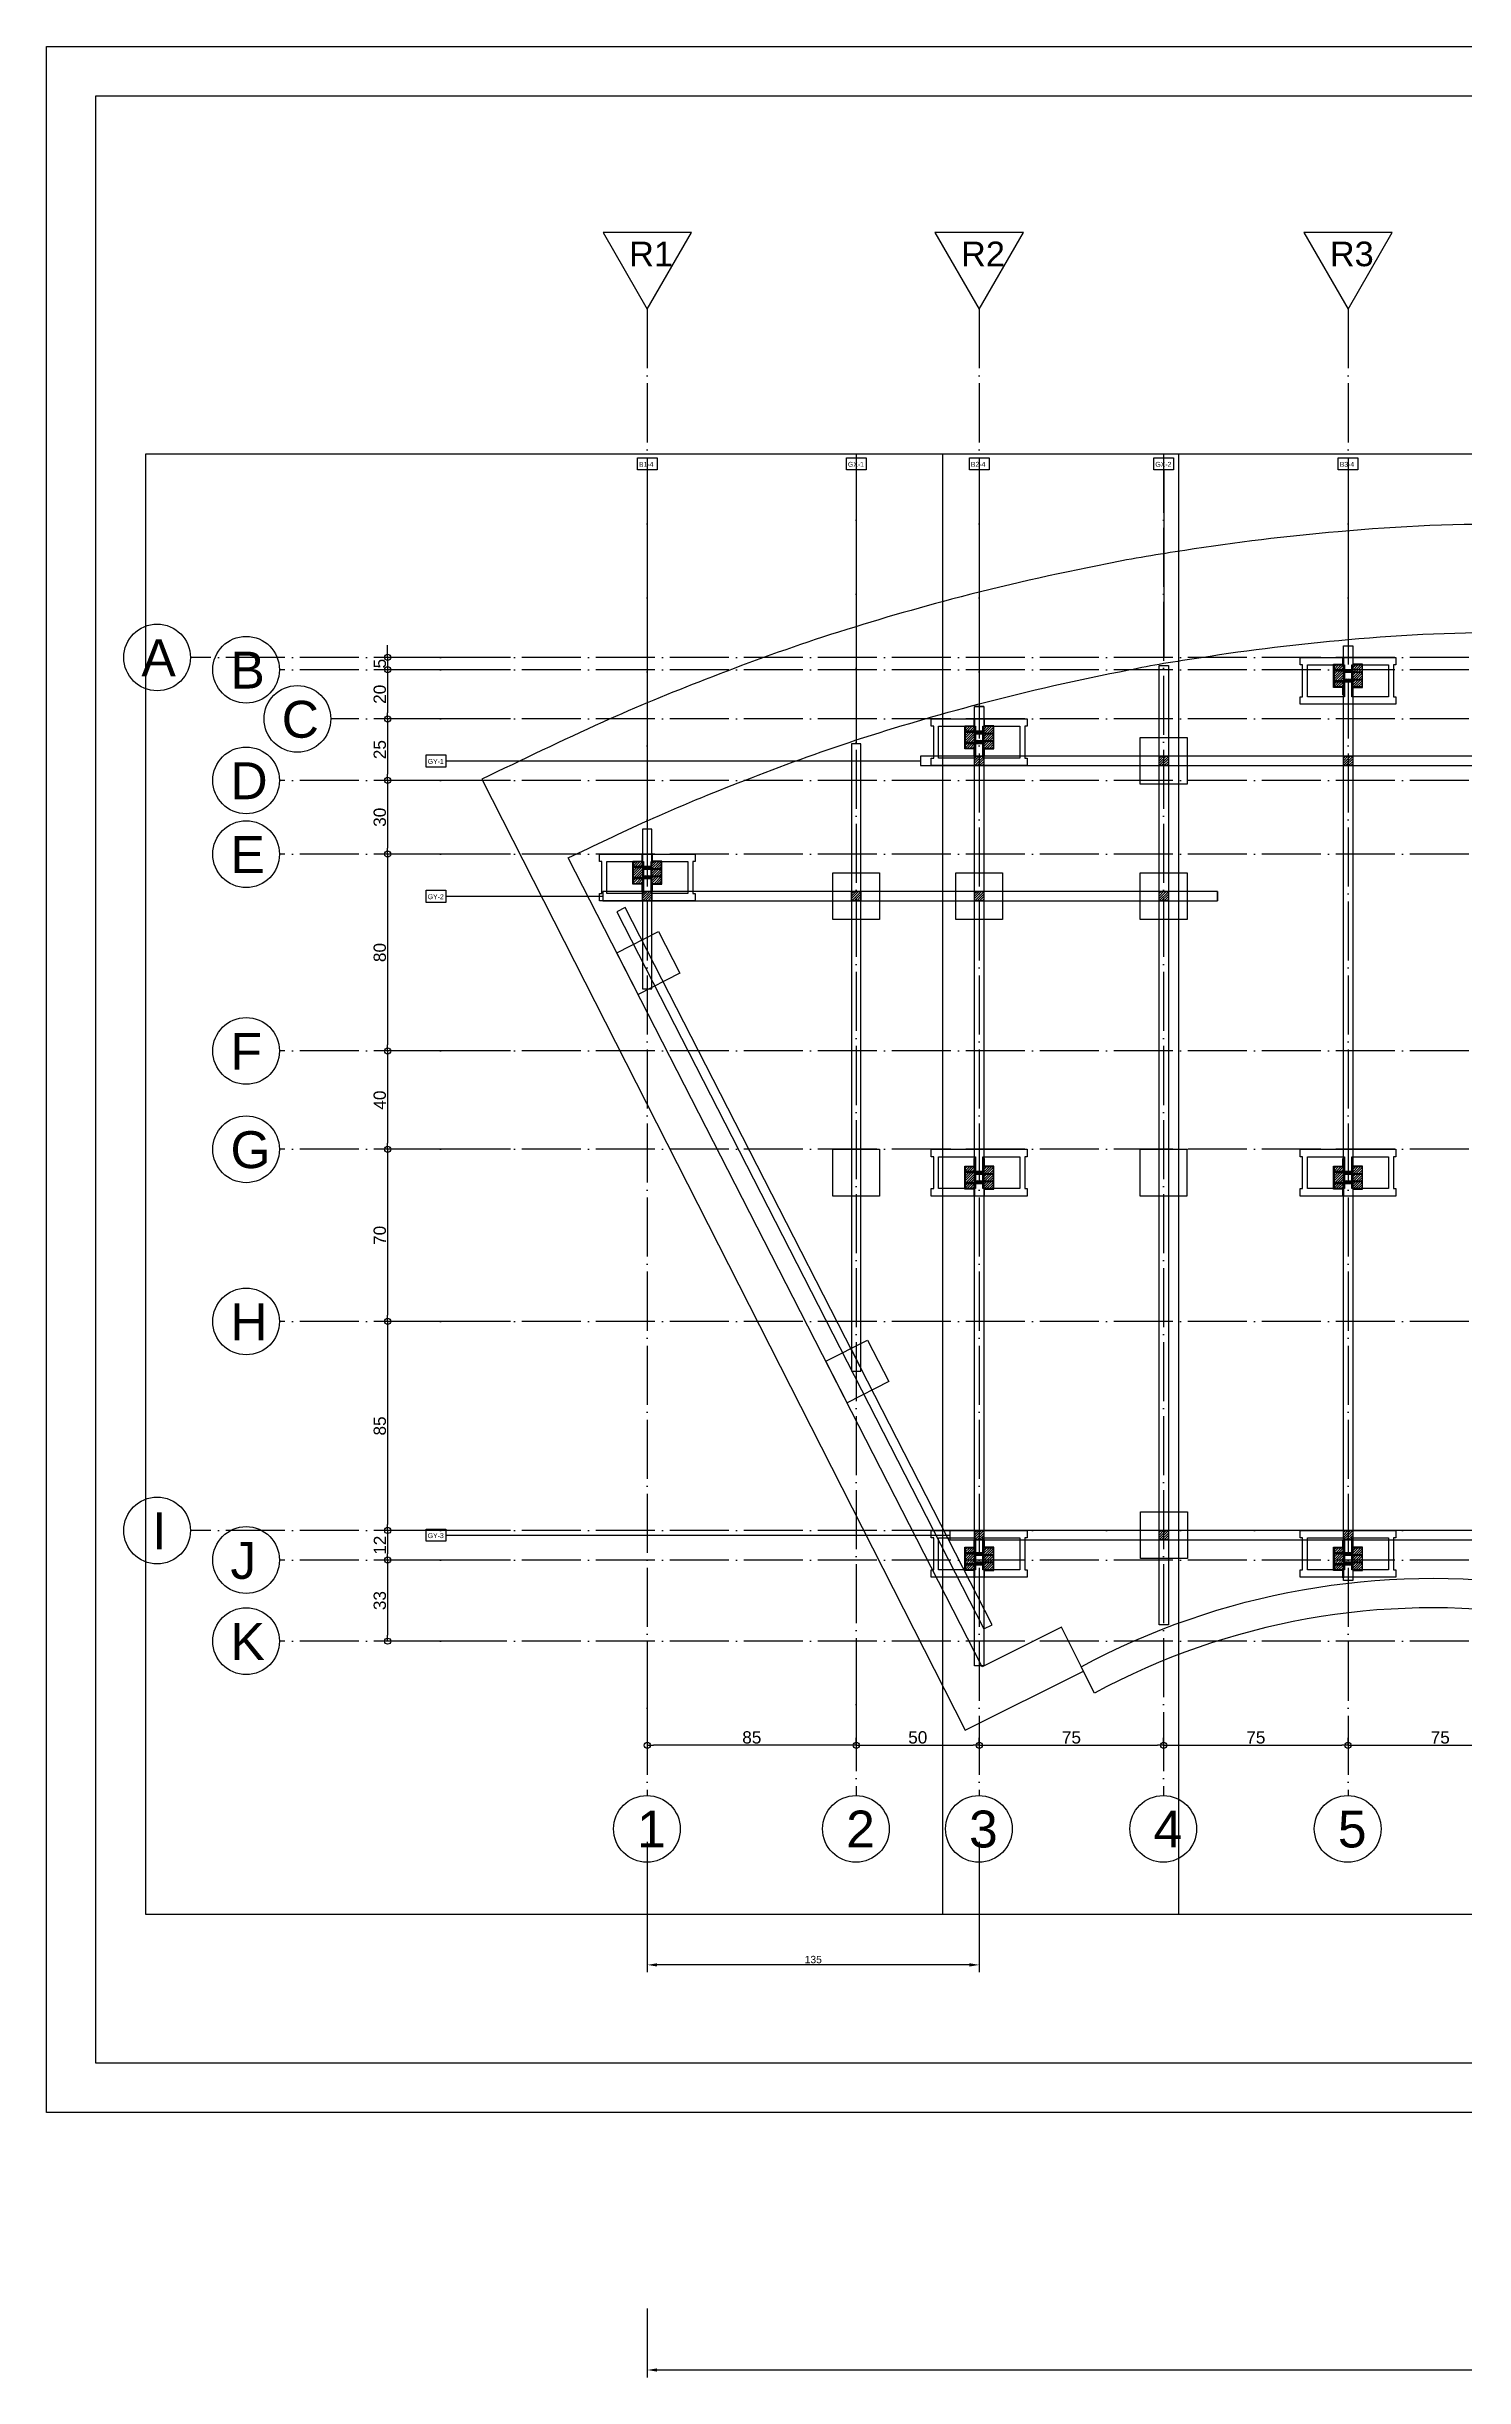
# Model space of a CAD drawing. Header units: millimetres. Extents: x -2666 to 6286, y -11880 to 4849.
# Drawn here: x 1707 to 2284, y 670 to 1617 of the extents above; entities that cross this region are included whole.
import ezdxf

# ---------------------------------------------------------------- set-up
doc = ezdxf.new("R2010")
doc.units = ezdxf.units.MM
doc.linetypes.add('ACAD_ISO04W100', pattern=[30, 24, -3, 0, -3])
for name, color, linetype in [('7.5mm', 1, 'Continuous'), ('dim', 244, 'Continuous'), ('座標', 3, 'Continuous'), ('座標線', 65, 'ACAD_ISO04W100'), ('木料', 2, 'Continuous'), ('榫接', 5, 'Continuous'), ('水泥椅', 5, 'Continuous'), ('磚', 4, 'Continuous'), ('空心磚', 1, 'Continuous'), ('編號標示', 30, 'Continuous'), ('鐵件', 6, 'Continuous'), ('預框', 7, 'Continuous')]:
    doc.layers.add(name, color=color, linetype=linetype)
doc.layers.add('default', color=11, linetype='Continuous', plot=False)
doc.styles.get("Standard").update_dxf_attribs({"font": 'arial.ttf'})
doc.dimstyles.new('ISO-25', dxfattribs={"dimtxt": 5, "dimasz": 2.5, "dimexe": 3, "dimexo": 0.625, "dimtad": 1, "dimtxsty": 'Standard', "dimblk": 'ORIGIN', "dimcen": 2.5, "dimadec": 0, "dimazin": 0, "dimtfac": 1, "dimtmove": 1, "dimatfit": 1, "dimldrblk": 'ORIGIN', "dimfxl": 0, "dimarcsym": 0})
doc.dimstyles.new('短柱', dxfattribs={"dimtxt": 3, "dimasz": 4, "dimexe": 3, "dimexo": 0.625, "dimtad": 1, "dimtxsty": 'Standard', "dimcen": 2.5, "dimadec": 0, "dimazin": 0, "dimtfac": 1, "dimtmove": 1, "dimatfit": 1, "dimldrblk": 'ORIGIN', "dimfxl": 0, "dimarcsym": 0})
doc.dimstyles.new('複本 短柱', dxfattribs={"dimtxt": 6, "dimasz": 4, "dimexe": 3, "dimexo": 0.625, "dimtad": 1, "dimtxsty": 'Standard', "dimcen": 2.5, "dimadec": 0, "dimazin": 0, "dimtfac": 1, "dimtmove": 1, "dimatfit": 1, "dimldrblk": 'ORIGIN', "dimfxl": 0, "dimarcsym": 0})

# ---------------------------------------------------------------- blocks, each defined once
blk = doc.blocks.new('7.5')
at = {"layer": '7.5mm'}
for points in [[(0, 0.1), (0.9, 0.1), (0.9, 0), (0, 0), (0, 0.1)], [(0.65, 0), (0.65, -7), (0.45, -7.4), (0.25, -7), (0.25, 0)], [(0.45, 0), (0.45, -7.4)], [(0.65, -1.89), (0.25, -2.41)], [(0.65, -3.28), (0.25, -3.8)], [(0.65, -4.84), (0.25, -5.36)], [(0.65, -5.95), (0.25, -6.47)], [(0.25, -7), (0.65, -7)]]:
    blk.add_lwpolyline(points, dxfattribs=at)
at = {"layer": '7.5mm', "insert": (0.6, -0.3), "char_height": 0.3, "attachment_point": 1, "rotation": 270}
blk.add_mtext_dynamic_manual_height_columns('75mm', width=3.4054, gutter_width=12.5, heights=[0], dxfattribs=at)
blk = doc.blocks.new('_Origin')
at = {"color": 0, "linetype": 'ByBlock', "lineweight": -2}
blk.add_line((0, 0), (-1, 0), dxfattribs=at)
blk.add_circle((0, 0), 0.5, dxfattribs=at)
blk = doc.blocks.new('*D37')
at = {"layer": 'Defpoints', "color": 0}
for p in [(2036.73, 926.56), (2086.73, 926.56), (2086.73, 926.56)]:
    blk.add_point(p, dxfattribs=at)
at = {"layer": 'dim', "color": 0, "lineweight": -2}
for p, q in [((2036.73, 926.56), (2036.73, 929.56)), ((2086.73, 926.56), (2086.73, 929.56)), ((2039.23, 926.56), (2084.23, 926.56))]:
    blk.add_line(p, q, dxfattribs=at)
at = {"layer": 'dim', "color": 0, "lineweight": -2, "xscale": 2.5, "yscale": 2.5, "zscale": 2.5, "rotation": 180}
blk.add_blockref('_Origin', (2036.73, 926.56), dxfattribs=at)
at = {"layer": 'dim', "color": 0, "lineweight": -2, "xscale": 2.5, "yscale": 2.5, "zscale": 2.5}
blk.add_blockref('_Origin', (2086.73, 926.56), dxfattribs=at)
at = {"layer": 'dim', "color": 0, "insert": (2061.73, 929.74), "char_height": 5, "attachment_point": 5}
blk.add_mtext('50', dxfattribs=at)
blk = doc.blocks.new('*D38')
at = {"layer": 'Defpoints', "color": 0}
for p in [(2086.73, 926.56), (2161.73, 926.56), (2161.73, 926.56)]:
    blk.add_point(p, dxfattribs=at)
at = {"layer": 'dim', "color": 0, "lineweight": -2}
for p, q in [((2086.73, 926.56), (2086.73, 929.56)), ((2161.73, 926.56), (2161.73, 929.56)), ((2089.23, 926.56), (2159.23, 926.56))]:
    blk.add_line(p, q, dxfattribs=at)
at = {"layer": 'dim', "color": 0, "lineweight": -2, "xscale": 2.5, "yscale": 2.5, "zscale": 2.5, "rotation": 180}
blk.add_blockref('_Origin', (2086.73, 926.56), dxfattribs=at)
at = {"layer": 'dim', "color": 0, "lineweight": -2, "xscale": 2.5, "yscale": 2.5, "zscale": 2.5}
blk.add_blockref('_Origin', (2161.73, 926.56), dxfattribs=at)
at = {"layer": 'dim', "color": 0, "insert": (2124.23, 929.73), "char_height": 5, "attachment_point": 5}
blk.add_mtext('75', dxfattribs=at)
blk = doc.blocks.new('*D39')
at = {"layer": 'Defpoints', "color": 0}
for p in [(2161.73, 926.56), (2236.73, 926.56), (2236.73, 926.56)]:
    blk.add_point(p, dxfattribs=at)
at = {"layer": 'dim', "color": 0, "lineweight": -2}
for p, q in [((2236.73, 926.56), (2236.73, 929.56)), ((2161.73, 926.56), (2161.73, 923.56)), ((2164.23, 926.56), (2234.23, 926.56))]:
    blk.add_line(p, q, dxfattribs=at)
at = {"layer": 'dim', "color": 0, "lineweight": -2, "xscale": 2.5, "yscale": 2.5, "zscale": 2.5, "rotation": 180}
blk.add_blockref('_Origin', (2161.73, 926.56), dxfattribs=at)
at = {"layer": 'dim', "color": 0, "lineweight": -2, "xscale": 2.5, "yscale": 2.5, "zscale": 2.5}
blk.add_blockref('_Origin', (2236.73, 926.56), dxfattribs=at)
at = {"layer": 'dim', "color": 0, "insert": (2199.23, 929.73), "char_height": 5, "attachment_point": 5}
blk.add_mtext('75', dxfattribs=at)
blk = doc.blocks.new('*D40')
at = {"layer": 'Defpoints', "color": 0}
for p in [(2236.73, 926.56), (2311.73, 926.56), (2311.73, 926.56)]:
    blk.add_point(p, dxfattribs=at)
at = {"layer": 'dim', "color": 0, "lineweight": -2}
for p, q in [((2236.73, 926.56), (2236.73, 929.56)), ((2311.73, 926.56), (2311.73, 929.56)), ((2239.23, 926.56), (2309.23, 926.56))]:
    blk.add_line(p, q, dxfattribs=at)
at = {"layer": 'dim', "color": 0, "lineweight": -2, "xscale": 2.5, "yscale": 2.5, "zscale": 2.5, "rotation": 180}
blk.add_blockref('_Origin', (2236.73, 926.56), dxfattribs=at)
at = {"layer": 'dim', "color": 0, "lineweight": -2, "xscale": 2.5, "yscale": 2.5, "zscale": 2.5}
blk.add_blockref('_Origin', (2311.73, 926.56), dxfattribs=at)
at = {"layer": 'dim', "color": 0, "insert": (2274.23, 929.73), "char_height": 5, "attachment_point": 5}
blk.add_mtext('75', dxfattribs=at)
blk = doc.blocks.new('*D46')
at = {"layer": 'Defpoints', "color": 0}
for p in [(1951.73, 1368.89), (1846.11, 1363.89), (1951.73, 1363.89)]:
    blk.add_point(p, dxfattribs=at)
at = {"layer": 'dim', "color": 0, "lineweight": -2}
for p, q in [((1896.11, 1368.89), (1843.11, 1368.89)), ((1846.11, 1371.39), (1846.11, 1373.89)), ((1846.11, 1368.89), (1846.11, 1363.89)), ((1896.11, 1363.89), (1843.11, 1363.89)), ((1846.11, 1361.39), (1846.11, 1358.89))]:
    blk.add_line(p, q, dxfattribs=at)
at = {"layer": 'dim', "color": 0, "lineweight": -2, "xscale": 2.5, "yscale": 2.5, "zscale": 2.5}
for p, rotation in [((1846.11, 1368.89), 270), ((1846.11, 1363.89), 90)]:
    blk.add_blockref('_Origin', p, dxfattribs=dict(at, rotation=rotation))
at = {"layer": 'dim', "color": 0, "insert": (1842.94, 1366.39), "char_height": 5, "attachment_point": 5, "rotation": 90}
blk.add_mtext('5', dxfattribs=at)
blk = doc.blocks.new('*D47')
at = {"layer": 'Defpoints', "color": 0}
for p in [(1922.12, 1363.89), (1846.11, 1343.89), (1896.11, 1343.89)]:
    blk.add_point(p, dxfattribs=at)
at = {"layer": 'dim', "color": 0, "lineweight": -2}
for p, q in [((1896.11, 1363.89), (1843.11, 1363.89)), ((1846.11, 1361.39), (1846.11, 1346.39)), ((1895.49, 1343.89), (1843.11, 1343.89))]:
    blk.add_line(p, q, dxfattribs=at)
at = {"layer": 'dim', "color": 0, "lineweight": -2, "xscale": 2.5, "yscale": 2.5, "zscale": 2.5}
for p, rotation in [((1846.11, 1363.89), 90), ((1846.11, 1343.89), 270)]:
    blk.add_blockref('_Origin', p, dxfattribs=dict(at, rotation=rotation))
at = {"layer": 'dim', "color": 0, "insert": (1842.93, 1353.89), "char_height": 5, "attachment_point": 5, "rotation": 90}
blk.add_mtext('20', dxfattribs=at)
blk = doc.blocks.new('*D48')
at = {"layer": 'Defpoints', "color": 0}
for p in [(1921.49, 1343.89), (1846.11, 1318.89), (1895.49, 1318.89)]:
    blk.add_point(p, dxfattribs=at)
at = {"layer": 'dim', "color": 0, "lineweight": -2}
for p, q in [((1896.11, 1343.89), (1843.11, 1343.89)), ((1846.11, 1341.39), (1846.11, 1321.39)), ((1894.86, 1318.89), (1843.11, 1318.89))]:
    blk.add_line(p, q, dxfattribs=at)
at = {"layer": 'dim', "color": 0, "lineweight": -2, "xscale": 2.5, "yscale": 2.5, "zscale": 2.5}
for p, rotation in [((1846.11, 1343.89), 90), ((1846.11, 1318.89), 270)]:
    blk.add_blockref('_Origin', p, dxfattribs=dict(at, rotation=rotation))
at = {"layer": 'dim', "color": 0, "insert": (1842.93, 1331.39), "char_height": 5, "attachment_point": 5, "rotation": 90}
blk.add_mtext('25', dxfattribs=at)
blk = doc.blocks.new('*D49')
at = {"layer": 'Defpoints', "color": 0}
for p in [(1920.87, 1318.89), (1846.11, 1288.89), (1894.86, 1288.89)]:
    blk.add_point(p, dxfattribs=at)
at = {"layer": 'dim', "color": 0, "lineweight": -2}
for p, q in [((1896.11, 1318.89), (1843.11, 1318.89)), ((1846.11, 1316.39), (1846.11, 1291.39)), ((1894.24, 1288.89), (1843.11, 1288.89))]:
    blk.add_line(p, q, dxfattribs=at)
at = {"layer": 'dim', "color": 0, "lineweight": -2, "xscale": 2.5, "yscale": 2.5, "zscale": 2.5}
for p, rotation in [((1846.11, 1318.89), 90), ((1846.11, 1288.89), 270)]:
    blk.add_blockref('_Origin', p, dxfattribs=dict(at, rotation=rotation))
at = {"layer": 'dim', "color": 0, "insert": (1842.93, 1303.89), "char_height": 5, "attachment_point": 5, "rotation": 90}
blk.add_mtext('30', dxfattribs=at)
blk = doc.blocks.new('*D50')
at = {"layer": 'Defpoints', "color": 0}
for p in [(1920.24, 1288.89), (1846.11, 1208.89), (1894.24, 1208.89)]:
    blk.add_point(p, dxfattribs=at)
at = {"layer": 'dim', "color": 0, "lineweight": -2}
for p, q in [((1896.11, 1288.89), (1843.11, 1288.89)), ((1846.11, 1286.39), (1846.11, 1211.39)), ((1893.61, 1208.89), (1843.11, 1208.89))]:
    blk.add_line(p, q, dxfattribs=at)
at = {"layer": 'dim', "color": 0, "lineweight": -2, "xscale": 2.5, "yscale": 2.5, "zscale": 2.5}
for p, rotation in [((1846.11, 1288.89), 90), ((1846.11, 1208.89), 270)]:
    blk.add_blockref('_Origin', p, dxfattribs=dict(at, rotation=rotation))
at = {"layer": 'dim', "color": 0, "insert": (1842.93, 1248.89), "char_height": 5, "attachment_point": 5, "rotation": 90}
blk.add_mtext('80', dxfattribs=at)
blk = doc.blocks.new('*D51')
at = {"layer": 'Defpoints', "color": 0}
for p in [(1919.62, 1208.89), (1846.11, 1168.89), (1893.61, 1168.89)]:
    blk.add_point(p, dxfattribs=at)
at = {"layer": 'dim', "color": 0, "lineweight": -2}
for p, q in [((1896.11, 1208.89), (1843.11, 1208.89)), ((1846.11, 1206.39), (1846.11, 1171.39)), ((1892.99, 1168.89), (1843.11, 1168.89))]:
    blk.add_line(p, q, dxfattribs=at)
at = {"layer": 'dim', "color": 0, "lineweight": -2, "xscale": 2.5, "yscale": 2.5, "zscale": 2.5}
for p, rotation in [((1846.11, 1208.89), 90), ((1846.11, 1168.89), 270)]:
    blk.add_blockref('_Origin', p, dxfattribs=dict(at, rotation=rotation))
at = {"layer": 'dim', "color": 0, "insert": (1842.93, 1188.89), "char_height": 5, "attachment_point": 5, "rotation": 90}
blk.add_mtext('40', dxfattribs=at)
blk = doc.blocks.new('*D52')
at = {"layer": 'Defpoints', "color": 0}
for p in [(1918.99, 1168.89), (1846.11, 1098.89), (1892.99, 1098.89)]:
    blk.add_point(p, dxfattribs=at)
at = {"layer": 'dim', "color": 0, "lineweight": -2}
for p, q in [((1896.11, 1168.89), (1843.11, 1168.89)), ((1846.11, 1166.39), (1846.11, 1101.39)), ((1892.36, 1098.89), (1843.11, 1098.89))]:
    blk.add_line(p, q, dxfattribs=at)
at = {"layer": 'dim', "color": 0, "lineweight": -2, "xscale": 2.5, "yscale": 2.5, "zscale": 2.5}
for p, rotation in [((1846.11, 1168.89), 90), ((1846.11, 1098.89), 270)]:
    blk.add_blockref('_Origin', p, dxfattribs=dict(at, rotation=rotation))
at = {"layer": 'dim', "color": 0, "insert": (1842.93, 1133.89), "char_height": 5, "attachment_point": 5, "rotation": 90}
blk.add_mtext('70', dxfattribs=at)
blk = doc.blocks.new('*D53')
at = {"layer": 'Defpoints', "color": 0}
for p in [(1918.37, 1098.89), (1846.11, 1013.89), (1892.36, 1013.89)]:
    blk.add_point(p, dxfattribs=at)
at = {"layer": 'dim', "color": 0, "lineweight": -2}
for p, q in [((1896.11, 1098.89), (1843.11, 1098.89)), ((1846.11, 1096.39), (1846.11, 1016.39)), ((1891.74, 1013.89), (1843.11, 1013.89))]:
    blk.add_line(p, q, dxfattribs=at)
at = {"layer": 'dim', "color": 0, "lineweight": -2, "xscale": 2.5, "yscale": 2.5, "zscale": 2.5}
for p, rotation in [((1846.11, 1098.89), 90), ((1846.11, 1013.89), 270)]:
    blk.add_blockref('_Origin', p, dxfattribs=dict(at, rotation=rotation))
at = {"layer": 'dim', "color": 0, "insert": (1842.93, 1056.39), "char_height": 5, "attachment_point": 5, "rotation": 90}
blk.add_mtext('85', dxfattribs=at)
blk = doc.blocks.new('*D54')
at = {"layer": 'Defpoints', "color": 0}
for p in [(1917.74, 1013.89), (1846.11, 1001.89), (1891.74, 1001.89)]:
    blk.add_point(p, dxfattribs=at)
at = {"layer": 'dim', "color": 0, "lineweight": -2}
for p, q in [((1896.11, 1013.89), (1843.11, 1013.89)), ((1846.11, 1011.39), (1846.11, 1004.39)), ((1891.11, 1001.89), (1843.11, 1001.89))]:
    blk.add_line(p, q, dxfattribs=at)
at = {"layer": 'dim', "color": 0, "lineweight": -2, "xscale": 2.5, "yscale": 2.5, "zscale": 2.5}
for p, rotation in [((1846.11, 1013.89), 90), ((1846.11, 1001.89), 270)]:
    blk.add_blockref('_Origin', p, dxfattribs=dict(at, rotation=rotation))
at = {"layer": 'dim', "color": 0, "insert": (1842.98, 1007.89), "char_height": 5, "attachment_point": 5, "rotation": 90}
blk.add_mtext('12', dxfattribs=at)
blk = doc.blocks.new('*D55')
at = {"layer": 'Defpoints', "color": 0}
for p in [(1917.12, 1001.89), (1846.11, 968.89), (1891.11, 968.89)]:
    blk.add_point(p, dxfattribs=at)
at = {"layer": 'dim', "color": 0, "lineweight": -2}
for p, q in [((1896.11, 1001.89), (1843.11, 1001.89)), ((1846.11, 999.39), (1846.11, 971.39)), ((1890.49, 968.89), (1843.11, 968.89))]:
    blk.add_line(p, q, dxfattribs=at)
at = {"layer": 'dim', "color": 0, "lineweight": -2, "xscale": 2.5, "yscale": 2.5, "zscale": 2.5}
for p, rotation in [((1846.11, 1001.89), 90), ((1846.11, 968.89), 270)]:
    blk.add_blockref('_Origin', p, dxfattribs=dict(at, rotation=rotation))
at = {"layer": 'dim', "color": 0, "insert": (1842.93, 985.39), "char_height": 5, "attachment_point": 5, "rotation": 90}
blk.add_mtext('33', dxfattribs=at)
blk = doc.blocks.new('*D190')
at = {"layer": 'Defpoints', "color": 0}
for p in [(1951.73, 968.89), (2036.73, 968.89), (1951.73, 926.56)]:
    blk.add_point(p, dxfattribs=at)
at = {"layer": 'dim', "color": 0, "lineweight": -2}
for p, q in [((1951.73, 968.26), (1951.73, 923.56)), ((2036.73, 968.26), (2036.73, 923.56)), ((2034.23, 926.56), (1954.23, 926.56))]:
    blk.add_line(p, q, dxfattribs=at)
at = {"layer": 'dim', "color": 0, "lineweight": -2, "xscale": 2.5, "yscale": 2.5, "zscale": 2.5, "rotation": 180}
blk.add_blockref('_Origin', (1951.73, 926.56), dxfattribs=at)
at = {"layer": 'dim', "color": 0, "lineweight": -2, "xscale": 2.5, "yscale": 2.5, "zscale": 2.5}
blk.add_blockref('_Origin', (2036.73, 926.56), dxfattribs=at)
at = {"layer": 'dim', "color": 0, "insert": (1994.23, 929.74), "char_height": 5, "attachment_point": 5}
blk.add_mtext('85', dxfattribs=at)
blk = doc.blocks.new('*D660')
at = {"color": 0, "lineweight": -2}
for p, q in [((1951.73, 887.26), (1951.73, 834.26)), ((2086.73, 887.26), (2086.73, 834.26)), ((2082.73, 837.26), (1955.73, 837.26))]:
    blk.add_line(p, q, dxfattribs=at)
at = {"color": 0}
for points in [[(1955.73, 837.93), (1955.73, 836.6), (1951.73, 837.26)], [(2082.73, 837.93), (2082.73, 836.6), (2086.73, 837.26)]]:
    blk.add_solid(points, dxfattribs=at)
at = {"layer": 'Defpoints', "color": 0}
for p in [(1951.73, 945.91), (2086.73, 945.91), (1951.73, 837.26)]:
    blk.add_point(p, dxfattribs=at)
at = {"color": 0, "insert": (2019.23, 839.42), "char_height": 3, "attachment_point": 5}
blk.add_mtext('135', dxfattribs=at)
blk = doc.blocks.new('*D969')
at = {"color": 0, "lineweight": -2}
for p, q in [((1951.73, 697.54), (1951.73, 669.54)), ((2686.73, 697.54), (2686.73, 669.54)), ((2682.73, 672.54), (1955.73, 672.54))]:
    blk.add_line(p, q, dxfattribs=at)
at = {"color": 0}
for points in [[(1955.73, 673.21), (1955.73, 671.88), (1951.73, 672.54)], [(2682.73, 673.21), (2682.73, 671.88), (2686.73, 672.54)]]:
    blk.add_solid(points, dxfattribs=at)
at = {"layer": 'Defpoints', "color": 0}
for p in [(1951.73, 1234.07), (2686.73, 921.89), (1951.73, 672.54)]:
    blk.add_point(p, dxfattribs=at)
at = {"color": 0, "insert": (2319.23, 676.23), "char_height": 6, "attachment_point": 5}
blk.add_mtext('735', dxfattribs=at)

msp = doc.modelspace()

# ---------------------------------------------------------------- hatches: boundary and pattern name
at = {"layer": '木料'}
h = msp.add_hatch(dxfattribs=at)
h.set_pattern_fill('JIS_WOOD', color=256, style=0)
h.paths.add_polyline_path([(2234.828, 1365.885), (2231.028, 1365.885), (2231.028, 1356.885), (2234.828, 1356.885)])
h = msp.add_hatch(dxfattribs=at)
h.set_pattern_fill('JIS_WOOD', color=256, style=0)
h.paths.add_polyline_path([(2242.428, 1365.885), (2238.628, 1365.885), (2238.628, 1356.885), (2242.428, 1356.885)])
h = msp.add_hatch(dxfattribs=at)
h.set_pattern_fill('JIS_WOOD', color=256, style=0)
h.paths.add_polyline_path([(2084.828, 1340.885), (2081.028, 1340.885), (2081.028, 1331.885), (2084.828, 1331.885)])
h = msp.add_hatch(dxfattribs=at)
h.set_pattern_fill('JIS_WOOD', color=256, style=0)
h.paths.add_polyline_path([(2092.428, 1340.885), (2088.628, 1340.885), (2088.628, 1331.885), (2092.428, 1331.885)])
h = msp.add_hatch(dxfattribs=at)
h.set_pattern_fill('JIS_WOOD', color=256, style=0)
h.paths.add_polyline_path([(1949.828, 1285.885), (1946.028, 1285.885), (1946.028, 1276.885), (1949.828, 1276.885)])
h = msp.add_hatch(dxfattribs=at)
h.set_pattern_fill('JIS_WOOD', color=256, style=0)
h.set_pattern_definition([(45, (7.6, 0), (-0.5, 0.5), [])])
h.paths.add_polyline_path([(1957.428, 1285.885), (1953.628, 1285.885), (1953.628, 1276.885), (1957.428, 1276.885)])
h = msp.add_hatch(dxfattribs=at)
h.set_pattern_fill('JIS_WOOD', color=256, style=0)
h.paths.add_polyline_path([(2084.828, 1161.885), (2081.028, 1161.885), (2081.028, 1152.885), (2084.828, 1152.885)])
h = msp.add_hatch(dxfattribs=at)
h.set_pattern_fill('JIS_WOOD', color=256, style=0)
h.paths.add_polyline_path([(2092.428, 1161.885), (2088.628, 1161.885), (2088.628, 1152.885), (2092.428, 1152.885)])
h = msp.add_hatch(dxfattribs=at)
h.set_pattern_fill('JIS_WOOD', color=256, style=0)
h.paths.add_polyline_path([(2234.828, 1161.885), (2231.028, 1161.885), (2231.028, 1152.885), (2234.828, 1152.885)])
h = msp.add_hatch(dxfattribs=at)
h.set_pattern_fill('JIS_WOOD', color=256, style=0)
h.paths.add_polyline_path([(2242.428, 1161.885), (2238.628, 1161.885), (2238.628, 1152.885), (2242.428, 1152.885)])
h = msp.add_hatch(dxfattribs=at)
h.set_pattern_fill('JIS_WOOD', color=256, style=0)
h.paths.add_polyline_path([(2084.828, 1006.885), (2081.028, 1006.885), (2081.028, 997.885), (2084.828, 997.885)])
h = msp.add_hatch(dxfattribs=at)
h.set_pattern_fill('JIS_WOOD', color=256, style=0)
h.paths.add_polyline_path([(2092.428, 1006.885), (2088.628, 1006.885), (2088.628, 997.885), (2092.428, 997.885)])
h = msp.add_hatch(dxfattribs=at)
h.set_pattern_fill('JIS_WOOD', color=256, style=0)
h.paths.add_polyline_path([(2234.828, 1006.885), (2231.028, 1006.885), (2231.028, 997.885), (2234.828, 997.885)])
h = msp.add_hatch(dxfattribs=at)
h.set_pattern_fill('JIS_WOOD', color=256, style=0)
h.paths.add_polyline_path([(2242.428, 1006.885), (2238.628, 1006.885), (2238.628, 997.885), (2242.428, 997.885)])
at = {"layer": '榫接'}
h = msp.add_hatch(dxfattribs=at)
h.set_pattern_fill('JIS_WOOD', color=256, style=0)
h.set_pattern_definition([(45, (0, 9), (-0.5, 0.5), [])])
h.paths.add_polyline_path([(2084.828, 1324.885), (2088.628, 1324.885), (2088.628, 1328.685), (2084.828, 1328.685)])
h = msp.add_hatch(dxfattribs=at)
h.set_pattern_fill('JIS_WOOD', color=256, style=0)
h.set_pattern_definition([(45, (75.02225, 9), (-0.5, 0.5), [])])
h.paths.add_polyline_path([(2159.85, 1324.885), (2163.65, 1324.885), (2163.65, 1328.685), (2159.85, 1328.685)])
h = msp.add_hatch(dxfattribs=at)
h.set_pattern_fill('JIS_WOOD', color=256, style=0)
h.set_pattern_definition([(45, (150, 9), (-0.5, 0.5), [])])
h.paths.add_polyline_path([(2234.828, 1324.885), (2238.628, 1324.885), (2238.628, 1328.685), (2234.828, 1328.685)])
h = msp.add_hatch(dxfattribs=at)
h.set_pattern_fill('JIS_WOOD', color=256, style=0)
h.set_pattern_definition([(45, (-135, -46), (-0.5, 0.5), [])])
h.paths.add_polyline_path([(1949.828, 1269.885), (1953.628, 1269.885), (1953.628, 1273.685), (1949.828, 1273.685)])
h = msp.add_hatch(dxfattribs=at)
h.set_pattern_fill('JIS_WOOD', color=256, style=0)
h.set_pattern_definition([(45, (-50, -46), (-0.5, 0.5), [])])
h.paths.add_polyline_path([(2034.828, 1269.885), (2038.628, 1269.885), (2038.628, 1273.685), (2034.828, 1273.685)])
h = msp.add_hatch(dxfattribs=at)
h.set_pattern_fill('JIS_WOOD', color=256, style=0)
h.set_pattern_definition([(45, (0, -46), (-0.5, 0.5), [])])
h.paths.add_polyline_path([(2084.828, 1269.885), (2088.628, 1269.885), (2088.628, 1273.685), (2084.828, 1273.685)])
h = msp.add_hatch(dxfattribs=at)
h.set_pattern_fill('JIS_WOOD', color=256, style=0)
h.set_pattern_definition([(45, (75.02225, -46), (-0.5, 0.5), [])])
h.paths.add_polyline_path([(2159.85, 1269.885), (2163.65, 1269.885), (2163.65, 1273.685), (2159.85, 1273.685)])
h = msp.add_hatch(dxfattribs=at)
h.set_pattern_fill('JIS_WOOD', color=256, style=0)
h.set_pattern_definition([(45, (0, -305.8), (-0.5, 0.5), [])])
h.paths.add_polyline_path([(2084.828, 1010.085), (2088.628, 1010.085), (2088.628, 1013.885), (2084.828, 1013.885)])
h = msp.add_hatch(dxfattribs=at)
h.set_pattern_fill('JIS_WOOD', color=256, style=0)
h.set_pattern_definition([(45, (75.02225, -305.8), (-0.5, 0.5), [])])
h.paths.add_polyline_path([(2159.85, 1010.085), (2163.65, 1010.085), (2163.65, 1013.885), (2159.85, 1013.885)])
h = msp.add_hatch(dxfattribs=at)
h.set_pattern_fill('JIS_WOOD', color=256, style=0)
h.set_pattern_definition([(45, (150, -305.8), (-0.5, 0.5), [])])
h.paths.add_polyline_path([(2234.828, 1010.085), (2238.628, 1010.085), (2238.628, 1013.885), (2234.828, 1013.885)])

# ---------------------------------------------------------------- linework, layer by layer
for p, q in [((2088.628, 1348.887), (2084.828, 1348.887)), ((2183.65, 1273.685), (2183.65, 1269.885)), ((2034.828, 1087.309), (2038.628, 1079.884)), ((2084.828, 1013.885), (2084.828, 1010.085)), ((2084.828, 1013.885), (2084.828, 1010.085))]:
    msp.add_line(p, q)
at = {"layer": 'default'}
for points in [[(2895.403, 1617.239), (2895.403, 777.239), (1707.403, 777.239), (1707.403, 1617.239)], [(2875.403, 1597.239), (2875.403, 797.239), (1727.403, 797.239), (1727.403, 1597.239)], [(1747.809, 1451.687), (2167.809, 1451.687), (2167.809, 857.687), (1747.809, 857.687)], [(2071.955, 1451.687), (2491.955, 1451.687), (2491.955, 857.687), (2071.955, 857.687)]]:
    msp.add_lwpolyline(points, close=True, dxfattribs=at)
at = {"layer": '座標'}
for points in [[(1933.718, 1541.624), (1951.728, 1510.43), (1969.738, 1541.624)], [(2068.718, 1541.624), (2086.728, 1510.43), (2104.738, 1541.624)], [(2218.718, 1541.624), (2236.728, 1510.43), (2254.738, 1541.624)]]:
    msp.add_lwpolyline(points, close=True, dxfattribs=at)
for centre in [(1752.345, 1368.885), (1788.555, 1363.885), (1809.394, 1343.885), (1788.555, 1318.885), (1788.555, 1288.885), (1788.555, 1208.885), (1788.555, 1168.885), (1788.555, 1098.885), (1752.345, 1013.885), (1788.555, 1001.885), (1788.555, 968.885), (1951.588, 892.554), (2036.588, 892.554), (2086.588, 892.554), (2161.588, 892.554), (2236.588, 892.554)]:
    msp.add_circle(centre, 13.568, dxfattribs=at)
at = {"layer": '座標線'}
for points in [[(1951.728, 1510.43), (1951.728, 906.122)], [(2086.728, 1510.43), (2086.728, 906.122)], [(2236.728, 1510.43), (2236.728, 906.122)], [(2036.728, 1451.687), (2036.728, 906.122)], [(2161.728, 1451.687), (2161.728, 906.122)], [(2827.717, 1368.885), (1765.913, 1368.885)], [(2827.717, 1363.885), (1802.123, 1363.885)], [(2827.717, 1343.885), (1822.963, 1343.885)], [(2827.717, 1318.885), (1802.123, 1318.885)], [(2827.717, 1288.885), (1802.123, 1288.885)], [(2827.717, 1208.885), (1802.123, 1208.885)], [(2827.717, 1168.885), (1802.123, 1168.885)], [(2827.717, 1098.885), (1802.123, 1098.885)], [(2827.717, 1013.885), (1765.913, 1013.885)], [(2827.717, 1001.885), (1802.123, 1001.885)], [(2827.717, 968.885), (1802.123, 968.885)]]:
    msp.add_lwpolyline(points, dxfattribs=at)
at = {"layer": '木料'}
for points in [[(2159.85, 1365.582), (2163.65, 1365.582), (2163.65, 975.582), (2159.85, 975.582), (2159.85, 1365.582)], [(2234.828, 1373.568), (2238.628, 1373.568), (2238.628, 993.568), (2234.828, 993.568), (2234.828, 1373.568)], [(1939.395, 1265.435), (2088.628, 973.848), (2092.011, 975.579), (1942.778, 1267.167), (1939.395, 1265.435)]]:
    msp.add_lwpolyline(points, dxfattribs=at)
for points in [[(2231.028, 1365.885), (2234.828, 1365.885), (2234.828, 1356.885), (2231.028, 1356.885)], [(2238.628, 1365.885), (2242.428, 1365.885), (2242.428, 1356.885), (2238.628, 1356.885)], [(2081.028, 1340.885), (2084.828, 1340.885), (2084.828, 1331.885), (2081.028, 1331.885)], [(2088.628, 1340.885), (2092.428, 1340.885), (2092.428, 1331.885), (2088.628, 1331.885)], [(2034.828, 1333.685), (2034.828, 1078.685), (2038.628, 1078.685), (2038.628, 1333.685)], [(1949.828, 1299.071), (1949.828, 1234.071), (1953.628, 1234.071), (1953.628, 1299.071)], [(1946.028, 1285.885), (1949.828, 1285.885), (1949.828, 1276.885), (1946.028, 1276.885)], [(1953.628, 1285.885), (1957.428, 1285.885), (1957.428, 1276.885), (1953.628, 1276.885)], [(2081.028, 1161.885), (2084.828, 1161.885), (2084.828, 1152.885), (2081.028, 1152.885)], [(2088.628, 1161.885), (2092.428, 1161.885), (2092.428, 1152.885), (2088.628, 1152.885)], [(2231.028, 1161.885), (2234.828, 1161.885), (2234.828, 1152.885), (2231.028, 1152.885)], [(2238.628, 1161.885), (2242.428, 1161.885), (2242.428, 1152.885), (2238.628, 1152.885)], [(2081.028, 1006.885), (2084.828, 1006.885), (2084.828, 997.885), (2081.028, 997.885)], [(2088.628, 1006.885), (2092.428, 1006.885), (2092.428, 997.885), (2088.628, 997.885)], [(2231.028, 1006.885), (2234.828, 1006.885), (2234.828, 997.885), (2231.028, 997.885)], [(2238.628, 1006.885), (2242.428, 1006.885), (2242.428, 997.885), (2238.628, 997.885)]]:
    msp.add_lwpolyline(points, close=True, dxfattribs=at)
at = {"layer": '榫接'}
for points in [[(2084.828, 1328.685), (2088.628, 1328.685), (2088.628, 1324.885), (2084.828, 1324.885)], [(2159.85, 1328.685), (2163.65, 1328.685), (2163.65, 1324.885), (2159.85, 1324.885)], [(2234.828, 1328.685), (2238.628, 1328.685), (2238.628, 1324.885), (2234.828, 1324.885)], [(1949.828, 1273.685), (1953.628, 1273.685), (1953.628, 1269.885), (1949.828, 1269.885)], [(2034.828, 1273.685), (2038.628, 1273.685), (2038.628, 1269.885), (2034.828, 1269.885)], [(2084.828, 1273.685), (2088.628, 1273.685), (2088.628, 1269.885), (2084.828, 1269.885)], [(2159.85, 1273.685), (2163.65, 1273.685), (2163.65, 1269.885), (2159.85, 1269.885)], [(2084.828, 1013.885), (2088.628, 1013.885), (2088.628, 1010.085), (2084.828, 1010.085)], [(2159.85, 1013.885), (2163.65, 1013.885), (2163.65, 1010.085), (2159.85, 1010.085)], [(2234.828, 1013.885), (2238.628, 1013.885), (2238.628, 1010.085), (2234.828, 1010.085)]]:
    msp.add_lwpolyline(points, close=True, dxfattribs=at)
at = {"layer": '水泥椅'}
for points in [[(2307.353, 1422.96, 0.0269846), (2232.766, 1419.976, 0.01736), (2170.308, 1412.378, 0.0038265), (2154.563, 1409.903, 0.0120048), (2138.785, 1406.912, 0.0173782), (2075.491, 1392.527, 0.0138805), (2023.042, 1377.13, 0.0135153), (1975.253, 1359.885, 0.0120169), (1933.625, 1342.599, 0.005449), (1884.458, 1319.366), (2080.957, 932.646), (2129.088, 956.712), (2120.144, 974.601), (2087.945, 958.501), (1919.591, 1287.449, -0.0036194), (1951.728, 1302.495, -0.0119613), (1991.223, 1318.885, -0.013502), (2036.728, 1335.312, -0.0138455), (2086.728, 1349.986, -0.0175211), (2147.54, 1363.789, -0.0124226), (2161.728, 1366.491, -0.0038679), (2176.971, 1368.885, -0.0174566), (2236.728, 1376.154, -0.0268585), (2306.245, 1378.971, -0.0294659)], [(2463.634, 912.71, 0.0694766), (2386.728, 959.508, 0.0618398), (2311.728, 979.58, 0.1601171), (2133.561, 947.766), (2128.193, 958.503, -0.1597981), (2313.395, 991.464, -0.061932), (2391.362, 970.578, -0.0697125), (2471.369, 921.886), (2463.634, 912.71)]]:
    msp.add_lwpolyline(points, format="xyb", dxfattribs=at)
at = {"layer": '磚'}
for points in [[(2152.245, 1336.285), (2171.245, 1336.285), (2171.245, 1317.285), (2152.245, 1317.285)], [(2027.228, 1281.285), (2046.228, 1281.285), (2046.228, 1262.285), (2027.228, 1262.285)], [(2077.228, 1281.285), (2096.228, 1281.285), (2096.228, 1262.285), (2077.228, 1262.285)], [(2152.25, 1281.285), (2171.25, 1281.285), (2171.25, 1262.285), (2152.25, 1262.285)], [(1956.307, 1257.413), (1964.964, 1240.499), (1948.05, 1231.843), (1939.394, 1248.757)], [(2027.228, 1168.885), (2046.228, 1168.885), (2046.228, 1149.885), (2027.228, 1149.885)], [(2152.228, 1168.885), (2171.228, 1168.885), (2171.228, 1149.885), (2152.228, 1149.885)], [(2041.307, 1091.33), (2049.964, 1074.417), (2033.05, 1065.76), (2024.394, 1082.674)], [(2152.371, 1021.485), (2171.371, 1021.485), (2171.371, 1002.485), (2152.371, 1002.485)]]:
    msp.add_lwpolyline(points, close=True, dxfattribs=at)
at = {"layer": '空心磚'}
for points in [[(2217.228, 1368.885), (2256.228, 1368.885), (2256.228, 1365.885), (2255.228, 1365.885), (2255.228, 1352.885), (2256.228, 1352.885), (2256.228, 1349.885), (2217.228, 1349.885), (2217.228, 1352.885), (2218.228, 1352.885), (2218.228, 1365.885), (2217.228, 1365.885)], [(2220.228, 1365.885), (2235.228, 1365.885), (2235.228, 1352.885), (2220.228, 1352.885)], [(2238.228, 1365.885), (2253.228, 1365.885), (2253.228, 1352.885), (2238.228, 1352.885)], [(2067.228, 1343.885), (2106.228, 1343.885), (2106.228, 1340.885), (2105.228, 1340.885), (2105.228, 1327.885), (2106.228, 1327.885), (2106.228, 1324.885), (2067.228, 1324.885), (2067.228, 1327.885), (2068.228, 1327.885), (2068.228, 1340.885), (2067.228, 1340.885)], [(2070.228, 1340.885), (2085.228, 1340.885), (2085.228, 1327.885), (2070.228, 1327.885)], [(2088.228, 1340.885), (2103.228, 1340.885), (2103.228, 1327.885), (2088.228, 1327.885)], [(1932.228, 1288.885), (1971.228, 1288.885), (1971.228, 1285.885), (1970.228, 1285.885), (1970.228, 1272.885), (1971.228, 1272.885), (1971.228, 1269.885), (1932.228, 1269.885), (1932.228, 1272.885), (1933.228, 1272.885), (1933.228, 1285.885), (1932.228, 1285.885)], [(1935.228, 1285.885), (1950.228, 1285.885), (1950.228, 1272.885), (1935.228, 1272.885)], [(1953.228, 1285.885), (1968.228, 1285.885), (1968.228, 1272.885), (1953.228, 1272.885)], [(2067.228, 1168.885), (2106.228, 1168.885), (2106.228, 1165.885), (2105.228, 1165.885), (2105.228, 1152.885), (2106.228, 1152.885), (2106.228, 1149.885), (2067.228, 1149.885), (2067.228, 1152.885), (2068.228, 1152.885), (2068.228, 1165.885), (2067.228, 1165.885)], [(2070.228, 1165.885), (2085.228, 1165.885), (2085.228, 1152.885), (2070.228, 1152.885)], [(2088.228, 1165.885), (2103.228, 1165.885), (2103.228, 1152.885), (2088.228, 1152.885)], [(2217.228, 1168.885), (2256.228, 1168.885), (2256.228, 1165.885), (2255.228, 1165.885), (2255.228, 1152.885), (2256.228, 1152.885), (2256.228, 1149.885), (2217.228, 1149.885), (2217.228, 1152.885), (2218.228, 1152.885), (2218.228, 1165.885), (2217.228, 1165.885)], [(2220.228, 1165.885), (2235.228, 1165.885), (2235.228, 1152.885), (2220.228, 1152.885)], [(2238.228, 1165.885), (2253.228, 1165.885), (2253.228, 1152.885), (2238.228, 1152.885)], [(2067.228, 1013.885), (2106.228, 1013.885), (2106.228, 1010.885), (2105.228, 1010.885), (2105.228, 997.885), (2106.228, 997.885), (2106.228, 994.885), (2067.228, 994.885), (2067.228, 997.885), (2068.228, 997.885), (2068.228, 1010.885), (2067.228, 1010.885)], [(2070.228, 1010.885), (2085.228, 1010.885), (2085.228, 997.885), (2070.228, 997.885)], [(2088.228, 1010.885), (2103.228, 1010.885), (2103.228, 997.885), (2088.228, 997.885)], [(2217.228, 1013.885), (2256.228, 1013.885), (2256.228, 1010.885), (2255.228, 1010.885), (2255.228, 997.885), (2256.228, 997.885), (2256.228, 994.885), (2217.228, 994.885), (2217.228, 997.885), (2218.228, 997.885), (2218.228, 1010.885), (2217.228, 1010.885)], [(2220.228, 1010.885), (2235.228, 1010.885), (2235.228, 997.885), (2220.228, 997.885)], [(2238.228, 1010.885), (2253.228, 1010.885), (2253.228, 997.885), (2238.228, 997.885)]]:
    msp.add_lwpolyline(points, close=True, dxfattribs=at)
at = {"layer": '編號標示'}
for p, q in [((1951.728, 1445.093), (1951.728, 1299.071)), ((2036.728, 1445.093), (2036.728, 1333.685)), ((2086.728, 1445.093), (2086.728, 1348.887)), ((2161.75, 1445.093), (2161.75, 1368.885)), ((2236.728, 1445.093), (2236.728, 1368.885)), ((1869.822, 1326.785), (2062.828, 1326.785)), ((1869.822, 1271.785), (1933.65, 1271.785)), ((1869.822, 1011.985), (2074.828, 1011.985))]:
    msp.add_line(p, q, dxfattribs=at)
for points in [[(1947.728, 1445.093), (1947.728, 1450.093), (1955.728, 1450.093), (1955.728, 1445.093)], [(2032.728, 1445.093), (2032.728, 1450.093), (2040.728, 1450.093), (2040.728, 1445.093)], [(2082.728, 1445.093), (2082.728, 1450.093), (2090.728, 1450.093), (2090.728, 1445.093)], [(2157.75, 1445.093), (2157.75, 1450.093), (2165.75, 1450.093), (2165.75, 1445.093)], [(2232.728, 1445.093), (2232.728, 1450.093), (2240.728, 1450.093), (2240.728, 1445.093)], [(1861.822, 1324.285), (1861.822, 1329.285), (1869.822, 1329.285), (1869.822, 1324.285)], [(1861.822, 1269.285), (1861.822, 1274.285), (1869.822, 1274.285), (1869.822, 1269.285)], [(1861.822, 1009.485), (1861.822, 1014.485), (1869.822, 1014.485), (1869.822, 1009.485)]]:
    msp.add_lwpolyline(points, close=True, dxfattribs=at)
at = {"layer": '鐵件'}
for points in [[(2234.628, 1366.085), (2234.628, 1369.085), (2234.828, 1369.085), (2234.828, 1365.885), (2231.028, 1365.885), (2231.028, 1356.885), (2234.828, 1356.885), (2234.828, 1353.685), (2234.828, 1353.685), (2234.628, 1353.685), (2234.628, 1356.685), (2230.828, 1356.685), (2230.828, 1366.085)], [(2238.828, 1366.085), (2238.828, 1369.085), (2238.628, 1369.085), (2238.628, 1365.885), (2242.428, 1365.885), (2242.428, 1356.885), (2238.628, 1356.885), (2238.628, 1353.685), (2238.628, 1353.685), (2238.828, 1353.685), (2238.828, 1356.685), (2242.628, 1356.685), (2242.628, 1366.085)], [(2084.628, 1341.085), (2084.628, 1344.085), (2084.828, 1344.085), (2084.828, 1340.885), (2081.028, 1340.885), (2081.028, 1331.885), (2084.828, 1331.885), (2084.828, 1328.685), (2084.828, 1328.685), (2084.628, 1328.685), (2084.628, 1331.685), (2080.828, 1331.685), (2080.828, 1341.085)], [(2088.828, 1341.085), (2088.828, 1344.085), (2088.628, 1344.085), (2088.628, 1340.885), (2092.428, 1340.885), (2092.428, 1331.885), (2088.628, 1331.885), (2088.628, 1328.685), (2088.628, 1328.685), (2088.828, 1328.685), (2088.828, 1331.685), (2092.628, 1331.685), (2092.628, 1341.085)], [(1949.628, 1286.085), (1949.628, 1289.085), (1949.828, 1289.085), (1949.828, 1285.885), (1946.028, 1285.885), (1946.028, 1276.885), (1949.828, 1276.885), (1949.828, 1273.685), (1949.828, 1273.685), (1949.628, 1273.685), (1949.628, 1276.685), (1945.828, 1276.685), (1945.828, 1286.085)], [(1953.828, 1286.085), (1953.828, 1289.085), (1953.628, 1289.085), (1953.628, 1285.885), (1957.428, 1285.885), (1957.428, 1276.885), (1953.628, 1276.885), (1953.628, 1273.685), (1953.628, 1273.685), (1953.828, 1273.685), (1953.828, 1276.685), (1957.628, 1276.685), (1957.628, 1286.085)], [(2084.628, 1162.085), (2084.628, 1165.085), (2084.828, 1165.085), (2084.828, 1161.885), (2081.028, 1161.885), (2081.028, 1152.885), (2084.828, 1152.885), (2084.828, 1149.685), (2084.828, 1149.685), (2084.628, 1149.685), (2084.628, 1152.685), (2080.828, 1152.685), (2080.828, 1162.085)], [(2088.828, 1162.085), (2088.828, 1165.085), (2088.628, 1165.085), (2088.628, 1161.885), (2092.428, 1161.885), (2092.428, 1152.885), (2088.628, 1152.885), (2088.628, 1149.685), (2088.628, 1149.685), (2088.828, 1149.685), (2088.828, 1152.685), (2092.628, 1152.685), (2092.628, 1162.085)], [(2234.628, 1162.085), (2234.628, 1165.085), (2234.828, 1165.085), (2234.828, 1161.885), (2231.028, 1161.885), (2231.028, 1152.885), (2234.828, 1152.885), (2234.828, 1149.685), (2234.828, 1149.685), (2234.628, 1149.685), (2234.628, 1152.685), (2230.828, 1152.685), (2230.828, 1162.085)], [(2238.828, 1162.085), (2238.828, 1165.085), (2238.628, 1165.085), (2238.628, 1161.885), (2242.428, 1161.885), (2242.428, 1152.885), (2238.628, 1152.885), (2238.628, 1149.685), (2238.628, 1149.685), (2238.828, 1149.685), (2238.828, 1152.685), (2242.628, 1152.685), (2242.628, 1162.085)], [(2084.628, 1007.085), (2084.628, 1010.085), (2084.828, 1010.085), (2084.828, 1006.885), (2081.028, 1006.885), (2081.028, 997.885), (2084.828, 997.885), (2084.828, 994.685), (2084.828, 994.685), (2084.628, 994.685), (2084.628, 997.685), (2080.828, 997.685), (2080.828, 1007.085)], [(2088.828, 1007.085), (2088.828, 1010.085), (2088.628, 1010.085), (2088.628, 1006.885), (2092.428, 1006.885), (2092.428, 997.885), (2088.628, 997.885), (2088.628, 994.685), (2088.628, 994.685), (2088.828, 994.685), (2088.828, 997.685), (2092.628, 997.685), (2092.628, 1007.085)], [(2234.628, 1007.085), (2234.628, 1010.085), (2234.828, 1010.085), (2234.828, 1006.885), (2231.028, 1006.885), (2231.028, 997.885), (2234.828, 997.885), (2234.828, 994.685), (2234.828, 994.685), (2234.628, 994.685), (2234.628, 997.685), (2230.828, 997.685), (2230.828, 1007.085)], [(2238.828, 1007.085), (2238.828, 1010.085), (2238.628, 1010.085), (2238.628, 1006.885), (2242.428, 1006.885), (2242.428, 997.885), (2238.628, 997.885), (2238.628, 994.685), (2238.628, 994.685), (2238.828, 994.685), (2238.828, 997.685), (2242.628, 997.685), (2242.628, 1007.085)]]:
    msp.add_lwpolyline(points, close=True, dxfattribs=at)
at = {"layer": '預框'}
for points in [[(2084.828, 1348.887), (2088.628, 1348.887), (2088.628, 958.887), (2084.828, 958.887), (2084.828, 1348.887)], [(2062.828, 1328.685), (2062.828, 1324.885), (2542.828, 1324.885), (2542.828, 1328.685), (2062.828, 1328.685)], [(1933.65, 1273.685), (1933.65, 1269.885), (2183.65, 1269.885), (2183.65, 1273.685), (1933.65, 1273.685)], [(2074.828, 1010.085), (2559.828, 1010.085), (2559.828, 1013.885), (2074.828, 1013.885), (2074.828, 1010.085)]]:
    msp.add_lwpolyline(points, dxfattribs=at)

# ---------------------------------------------------------------- block references
at = {"xscale": -1, "rotation": 90}
for p in [(2231.128, 1364.085), (2231.128, 1359.585), (2081.128, 1339.085), (2081.128, 1334.585), (1946.128, 1284.085), (1946.128, 1279.585), (2081.128, 1160.085), (2231.128, 1160.085), (2081.128, 1155.585), (2231.128, 1155.585), (2081.128, 1005.085), (2231.128, 1005.085), (2081.128, 1000.585), (2231.128, 1000.585)]:
    msp.add_blockref('7.5', p, dxfattribs=at)
at = {"rotation": 270}
for p in [(2242.328, 1363.335), (2242.328, 1360.335), (2092.328, 1338.335), (2092.328, 1335.335), (1957.328, 1283.335), (1957.328, 1280.335), (2092.328, 1159.335), (2092.328, 1156.335), (2242.328, 1159.335), (2242.328, 1156.335), (2092.328, 1004.335), (2092.328, 1001.335), (2242.328, 1004.335), (2242.328, 1001.335)]:
    msp.add_blockref('7.5', p, dxfattribs=at)

# ---------------------------------------------------------------- texts
at = {"layer": '座標', "attachment_point": 1}
for s, insert, char_height in [('R1', (1944.32, 1537.955), 10), ('R2', (2079.32, 1537.955), 10), ('R3', (2229.32, 1537.955), 10), ('A', (1745.976, 1376.233), 15), ('B', (1782.186, 1371.233), 15), ('C', (1803.025, 1351.233), 15), ('D', (1782.186, 1326.233), 15), ('E', (1782.186, 1296.233), 15), ('F', (1782.186, 1216.233), 15), ('G', (1782.186, 1176.233), 15), ('H', (1782.186, 1106.233), 15), ('I', (1750.356, 1021.233), 15), ('J', (1782.186, 1009.233), 15), ('K', (1782.186, 976.233), 15), ('1', (1947.606, 900.009), 15), ('2', (2032.606, 900.009), 15), ('3', (2082.606, 900.009), 15), ('4', (2157.606, 900.009), 15), ('5', (2232.606, 900.009), 15)]:
    msp.add_mtext_dynamic_manual_height_columns(s, width=22.24738, gutter_width=12.5, heights=[0], dxfattribs=dict(at, insert=insert, char_height=char_height))
at = {"layer": '編號標示'}
for s, p in [('B1-4', (1948.332, 1446.395)), ('GX-1', (2033.332, 1446.395)), ('B2-4', (2083.332, 1446.395)), ('GX-2', (2158.354, 1446.395)), ('B3-4', (2233.332, 1446.395)), ('GY-1', (1862.427, 1325.588)), ('GY-2', (1862.427, 1270.588)), ('GY-3', (1862.427, 1010.788))]:
    msp.add_text(s, height=2, dxfattribs=at).set_placement(p)

# ---------------------------------------------------------------- dimensions: what is measured, and where the dimension line sits
for base, p1, p2, dimstyle, override, picture, middle in [((1951.728, 672.542), (2686.728, 921.885), (1951.728, 1234.071), '複本 短柱', {"dimfxl": 25}, '*D969', (2319.228, 676.232)), ((1951.728, 837.264), (2086.728, 945.909), (1951.728, 945.909), '短柱', {"dimfxl": 50}, '*D660', (2019.228, 839.422))]:
    dim = msp.add_linear_dim(base=base, p1=p1, p2=p2, dimstyle=dimstyle, override=override)
    dim.commit()
    dim.dimension.update_dxf_attribs({"geometry": picture, "text_midpoint": middle})
at = {"layer": 'dim'}
for base, p1, p2, picture, middle in [((1846.112, 1343.885), (1922.116, 1363.885), (1896.112, 1343.885), '*D47', (1842.934, 1353.885)), ((1846.112, 1363.885), (1951.728, 1368.885), (1951.728, 1363.885), '*D46', (1842.944, 1366.385)), ((1846.112, 1318.885), (1921.491, 1343.885), (1895.487, 1318.885), '*D48', (1842.934, 1331.385)), ((1846.112, 1288.885), (1920.866, 1318.885), (1894.862, 1288.885), '*D49', (1842.933, 1303.885)), ((1846.112, 1208.885), (1920.241, 1288.885), (1894.237, 1208.885), '*D50', (1842.934, 1248.885)), ((1846.112, 1168.885), (1919.616, 1208.885), (1893.612, 1168.885), '*D51', (1842.934, 1188.885)), ((1846.112, 1098.885), (1918.991, 1168.885), (1892.987, 1098.885), '*D52', (1842.934, 1133.885)), ((1846.112, 1013.885), (1918.366, 1098.885), (1892.362, 1013.885), '*D53', (1842.934, 1056.385)), ((1846.112, 1001.885), (1917.741, 1013.885), (1891.737, 1001.885), '*D54', (1842.977, 1007.885)), ((1846.112, 968.885), (1917.116, 1001.885), (1891.112, 968.885), '*D55', (1842.933, 985.385))]:
    dim = msp.add_linear_dim(base=base, p1=p1, p2=p2, angle=90, dimstyle='ISO-25', dxfattribs=at)
    dim.commit()
    dim.dimension.update_dxf_attribs({"geometry": picture, "text_midpoint": middle})
for base, p1, p2, picture, middle in [((1951.728, 926.558), (2036.728, 968.885), (1951.728, 968.885), '*D190', (1994.228, 929.736)), ((2086.728, 926.558), (2036.728, 926.558), (2086.728, 926.558), '*D37', (2061.728, 929.736)), ((2161.728, 926.558), (2086.728, 926.558), (2161.728, 926.558), '*D38', (2124.228, 929.725)), ((2236.728, 926.558), (2161.728, 926.558), (2236.728, 926.558), '*D39', (2199.228, 929.725)), ((2311.728, 926.558), (2236.728, 926.558), (2311.728, 926.558), '*D40', (2274.228, 929.725))]:
    dim = msp.add_linear_dim(base=base, p1=p1, p2=p2, dimstyle='ISO-25', dxfattribs=at)
    dim.commit()
    dim.dimension.update_dxf_attribs({"geometry": picture, "text_midpoint": middle})

doc.saveas('drawing.dxf')
